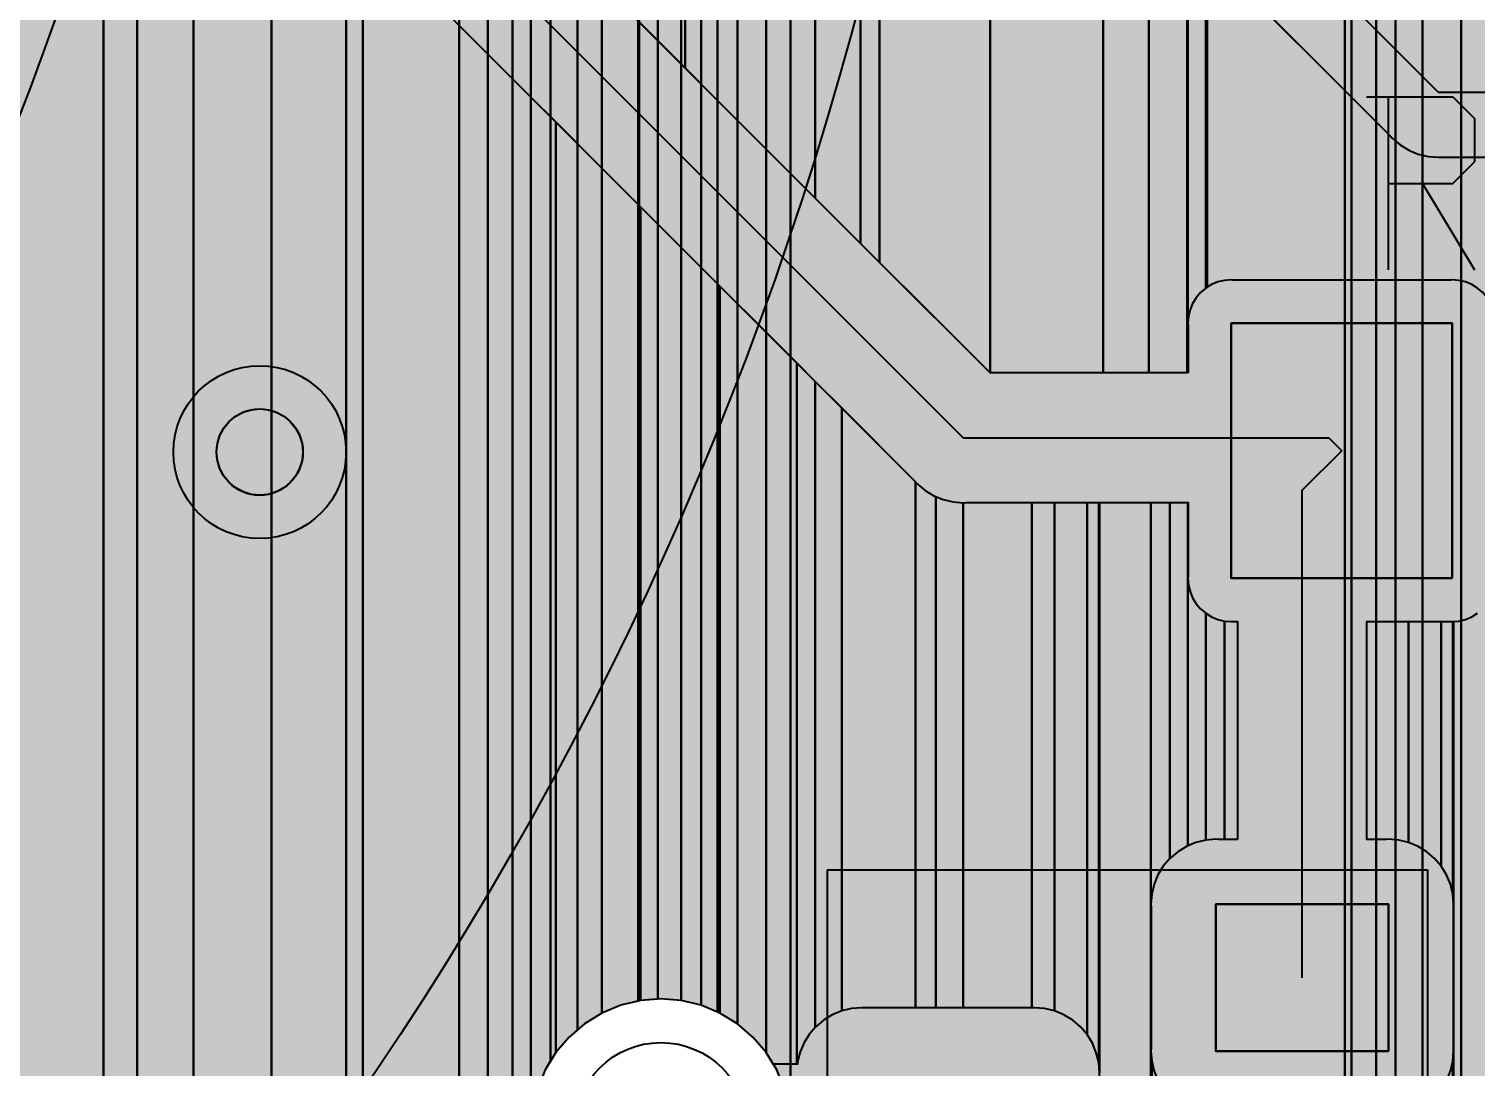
# Model space of a CAD drawing. Header units: millimetres. Extents: x 2 to 110, y 3 to 56.
# Drawn here: x 40.75 to 49.26, y 17.78 to 23.89 of the extents above; entities that cross this region are included whole.
import ezdxf

# ---------------------------------------------------------------- set-up
doc = ezdxf.new("R2010")
doc.units = ezdxf.units.MM
for name, color, linetype in [('bottom_copper', 7, 'Continuous'), ('drill_plated', 7, 'Continuous'), ('top_copper', 7, 'Continuous'), ('top_silk', 7, 'Continuous')]:
    doc.layers.add(name, color=color, linetype=linetype)

# ---------------------------------------------------------------- blocks, each defined once
blk = doc.blocks.new('Block35695')
at = {"layer": 'bottom_copper', "lineweight": 40}
for points in [[(0.4671, 14.4984), (0.3648, 14.561), (0.3512, 14.5666), (0.3512, 51.435), (0.4671, 51.435), (0.4671, 14.4984)], [(0.6362, 14.3293), (0.5583, 14.4205), (0.4671, 14.4984), (0.4671, 51.435), (0.6362, 51.435), (0.6362, 14.3293)], [(0.7798, 13.88), (0.7727, 13.9996), (0.7447, 14.1162), (0.6988, 14.227), (0.6362, 14.3293), (0.6362, 51.435), (0.7798, 51.435), (0.7798, 13.88)], [(4.0407, 0), (0.7798, 0), (0.7798, 51.435), (4.0407, 51.435), (4.0407, 0)], [(0.3512, 14.5666), (0.254, 14.6069), (0.254, 25.0967), (0.2682, 25.131), (0.3345, 25.407), (0.3512, 25.69), (0.3512, 14.5666)], [(0.254, 14.6069), (0.1374, 14.6349), (0.1374, 24.8325), (0.1596, 24.8687), (0.254, 25.0967), (0.254, 14.6069)], [(0.1374, 14.6349), (0.0178, 14.6443), (0, 14.6429), (0, 24.6135), (0.0113, 24.6267), (0.1374, 24.8325), (0.1374, 14.6349)], [(0, 14.6429), (-0.1018, 14.6349), (-0.1104, 14.6329), (-0.1104, 24.4843), (0, 24.6135), (0, 14.6429)], [(4.0794, 0), (4.0407, 0), (4.0407, 22.948), (4.0532, 22.7886), (4.0794, 22.6794), (4.0794, 0)], [(4.2254, 6.4553), (4.1628, 6.353), (4.1169, 6.2422), (4.0889, 6.1256), (4.0794, 6.006), (4.0794, 22.6794), (4.0905, 22.6331), (4.1517, 22.4853), (4.2254, 22.3651), (4.2254, 6.4553)], [(4.3392, 6.5772), (4.3033, 6.5465), (4.2254, 6.4553), (4.2254, 22.3651), (4.2353, 22.349), (4.3392, 22.2274), (4.3392, 6.5772)], [(4.4968, 6.687), (4.3945, 6.6244), (4.3392, 6.5772), (4.3392, 22.2274), (4.4608, 22.1235), (4.4968, 22.1014), (4.4968, 6.687)], [(4.7242, 6.7609), (4.6076, 6.7329), (4.4968, 6.687), (4.4968, 22.1014), (4.5971, 22.0399), (4.7242, 21.9873), (4.7242, 6.7609)], [(4.9004, 6.7659), (4.8438, 6.7704), (4.7242, 6.7609), (4.7242, 21.9873), (4.7449, 21.9787), (4.9004, 21.9414), (4.9004, 6.7659)]]:
    blk.add_hatch(color=7, dxfattribs=at).paths.add_polyline_path(points, flags=0)
at = {"layer": 'bottom_copper', "color": 7, "lineweight": 40}
for points in [[(0.4671, 14.4984), (0.3648, 14.561), (0.3512, 14.5666), (0.3512, 51.435), (0.4671, 51.435), (0.4671, 14.4984)], [(0.6362, 14.3293), (0.5583, 14.4205), (0.4671, 14.4984), (0.4671, 51.435), (0.6362, 51.435), (0.6362, 14.3293)], [(0.7798, 13.88), (0.7727, 13.9996), (0.7447, 14.1162), (0.6988, 14.227), (0.6362, 14.3293), (0.6362, 51.435), (0.7798, 51.435), (0.7798, 13.88)], [(4.0407, 0), (0.7798, 0), (0.7798, 51.435), (4.0407, 51.435), (4.0407, 0)], [(0.3512, 14.5666), (0.254, 14.6069), (0.254, 25.0967), (0.2682, 25.131), (0.3345, 25.407), (0.3512, 25.69), (0.3512, 14.5666)], [(0.254, 14.6069), (0.1374, 14.6349), (0.1374, 24.8325), (0.1596, 24.8687), (0.254, 25.0967), (0.254, 14.6069)], [(0.1374, 14.6349), (0.0178, 14.6443), (0, 14.6429), (0, 24.6135), (0.0113, 24.6267), (0.1374, 24.8325), (0.1374, 14.6349)], [(0, 14.6429), (-0.1018, 14.6349), (-0.1104, 14.6329), (-0.1104, 24.4843), (0, 24.6135), (0, 14.6429)], [(4.0794, 0), (4.0407, 0), (4.0407, 22.948), (4.0532, 22.7886), (4.0794, 22.6794), (4.0794, 0)], [(4.2254, 6.4553), (4.1628, 6.353), (4.1169, 6.2422), (4.0889, 6.1256), (4.0794, 6.006), (4.0794, 22.6794), (4.0905, 22.6331), (4.1517, 22.4853), (4.2254, 22.3651), (4.2254, 6.4553)], [(4.3392, 6.5772), (4.3033, 6.5465), (4.2254, 6.4553), (4.2254, 22.3651), (4.2353, 22.349), (4.3392, 22.2274), (4.3392, 6.5772)], [(4.4968, 6.687), (4.3945, 6.6244), (4.3392, 6.5772), (4.3392, 22.2274), (4.4608, 22.1235), (4.4968, 22.1014), (4.4968, 6.687)], [(4.7242, 6.7609), (4.6076, 6.7329), (4.4968, 6.687), (4.4968, 22.1014), (4.5971, 22.0399), (4.7242, 21.9873), (4.7242, 6.7609)], [(4.9004, 6.7659), (4.8438, 6.7704), (4.7242, 6.7609), (4.7242, 21.9873), (4.7449, 21.9787), (4.9004, 21.9414), (4.9004, 6.7659)]]:
    blk.add_lwpolyline(points, close=True, dxfattribs=at)
blk = doc.blocks.new('Block36320')
at = {"layer": 'bottom_copper', "lineweight": 40}
for points in [[(2.8616, 0), (1.9846, 0), (1.9846, 51.435), (2.8616, 51.435), (2.8616, 0)], [(3.0588, 0), (2.8616, 0), (2.8616, 25.69), (2.8839, 25.407), (2.9502, 25.131), (3.0588, 24.8687), (3.0588, 0)], [(3.3915, 0), (3.0588, 0), (3.0588, 24.8687), (3.2071, 24.6267), (3.3915, 24.4109), (3.3915, 0)], [(6.0062, 14.6314), (5.9044, 14.6069), (5.7936, 14.561), (5.7936, 24.2775), (5.9497, 24.4109), (6.0062, 24.477), (6.0062, 14.6314)], [(6.0124, 14.6329), (6.0062, 14.6314), (6.0062, 24.477), (6.0124, 24.4843), (6.0124, 14.6329)], [(3.8493, 0), (3.3915, 0), (3.3915, 24.4109), (3.6073, 24.2265), (3.8493, 24.0782), (3.8493, 0)], [(5.7936, 14.561), (5.6913, 14.4984), (5.6504, 14.4635), (5.6504, 24.1753), (5.7339, 24.2265), (5.7936, 24.2775), (5.7936, 14.561)], [(5.6504, 14.4635), (5.6001, 14.4205), (5.5222, 14.3293), (5.4919, 14.2798), (5.4919, 24.0782), (5.6504, 24.1753), (5.6504, 14.4635)], [(4.3876, 0), (3.8493, 0), (3.8493, 24.0782), (4.1116, 23.9696), (4.3876, 23.9033), (4.3876, 0)], [(5.3762, 6.5722), (5.3461, 6.5465), (5.2682, 6.4553), (5.2682, 23.9856), (5.3762, 24.0303), (5.3762, 6.5722)], [(5.4919, 14.2798), (5.4596, 14.227), (5.4137, 14.1162), (5.3857, 13.9996), (5.3762, 13.88), (5.3762, 24.0303), (5.4919, 24.0782), (5.4919, 14.2798)], [(5.1223, 0), (4.9536, 0), (4.9536, 23.9033), (5.1223, 23.9438), (5.1223, 0)], [(5.2682, 6.4553), (5.2056, 6.353), (5.1597, 6.2422), (5.1317, 6.1256), (5.1223, 6.006), (5.1223, 23.9438), (5.2296, 23.9696), (5.2682, 23.9856), (5.2682, 6.4553)], [(4.9536, 0), (4.3876, 0), (4.3876, 23.9033), (4.6706, 23.881), (4.9536, 23.9033), (4.9536, 0)]]:
    blk.add_hatch(color=7, dxfattribs=at).paths.add_polyline_path(points, flags=0)
at = {"layer": 'bottom_copper', "color": 7, "lineweight": 40}
for points in [[(2.8616, 0), (1.9846, 0), (1.9846, 51.435), (2.8616, 51.435), (2.8616, 0)], [(3.0588, 0), (2.8616, 0), (2.8616, 25.69), (2.8839, 25.407), (2.9502, 25.131), (3.0588, 24.8687), (3.0588, 0)], [(3.3915, 0), (3.0588, 0), (3.0588, 24.8687), (3.2071, 24.6267), (3.3915, 24.4109), (3.3915, 0)], [(6.0062, 14.6314), (5.9044, 14.6069), (5.7936, 14.561), (5.7936, 24.2775), (5.9497, 24.4109), (6.0062, 24.477), (6.0062, 14.6314)], [(6.0124, 14.6329), (6.0062, 14.6314), (6.0062, 24.477), (6.0124, 24.4843), (6.0124, 14.6329)], [(3.8493, 0), (3.3915, 0), (3.3915, 24.4109), (3.6073, 24.2265), (3.8493, 24.0782), (3.8493, 0)], [(5.7936, 14.561), (5.6913, 14.4984), (5.6504, 14.4635), (5.6504, 24.1753), (5.7339, 24.2265), (5.7936, 24.2775), (5.7936, 14.561)], [(5.6504, 14.4635), (5.6001, 14.4205), (5.5222, 14.3293), (5.4919, 14.2798), (5.4919, 24.0782), (5.6504, 24.1753), (5.6504, 14.4635)], [(4.3876, 0), (3.8493, 0), (3.8493, 24.0782), (4.1116, 23.9696), (4.3876, 23.9033), (4.3876, 0)], [(5.3762, 6.5722), (5.3461, 6.5465), (5.2682, 6.4553), (5.2682, 23.9856), (5.3762, 24.0303), (5.3762, 6.5722)], [(5.4919, 14.2798), (5.4596, 14.227), (5.4137, 14.1162), (5.3857, 13.9996), (5.3762, 13.88), (5.3762, 24.0303), (5.4919, 24.0782), (5.4919, 14.2798)], [(5.1223, 0), (4.9536, 0), (4.9536, 23.9033), (5.1223, 23.9438), (5.1223, 0)], [(5.2682, 6.4553), (5.2056, 6.353), (5.1597, 6.2422), (5.1317, 6.1256), (5.1223, 6.006), (5.1223, 23.9438), (5.2296, 23.9696), (5.2682, 23.9856), (5.2682, 6.4553)], [(4.9536, 0), (4.3876, 0), (4.3876, 23.9033), (4.6706, 23.881), (4.9536, 23.9033), (4.9536, 0)]]:
    blk.add_lwpolyline(points, close=True, dxfattribs=at)
blk = doc.blocks.new('Block57600')
at = {"layer": 'top_copper', "lineweight": 40}
for points in [[(0, 0), (-0.0031, 0.0399), (-0.0125, 0.0787), (-0.0278, 0.1157), (-0.0487, 0.1498), (-0.0746, 0.1802), (-0.105, 0.2061), (-0.1391, 0.227), (-0.1761, 0.2423), (-0.2149, 0.2517), (-0.2548, 0.2548), (-0.2647, 0.254), (-1.5448, 0.254), (-1.5548, 0.2548), (-1.5945, 0.2517), (-1.6335, 0.2423), (-1.6704, 0.227), (-1.7045, 0.2061), (-1.7349, 0.1802), (-1.7609, 0.1498), (-1.7818, 0.1157), (-1.7971, 0.0787), (-1.8047, 0.047), (-1.8123, 0.0787), (-1.8276, 0.1157), (-1.8485, 0.1498), (-1.8745, 0.1802), (-1.9049, 0.2061), (-1.939, 0.227), (-1.9759, 0.2423), (-2.0148, 0.2517), (-2.0546, 0.2548), (-2.0646, 0.254), (-3.3447, 0.254), (-3.3546, 0.2548), (-3.3944, 0.2517), (-3.4333, 0.2423), (-3.4703, 0.227), (-3.496, 0.2113), (-3.496, 2.1785), (-2.4168, 1.0994), (-2.407, 1.088), (-2.3614, 1.049), (-2.3103, 1.0177), (-2.2549, 0.9947), (-2.1966, 0.9807), (-2.1368, 0.976), (-2.1219, 0.9772), (0, 0.9772), (0, 0)], [(2.3251, -0.1148), (0, -0.1148), (0, 0.9772), (1.1968, 0.9772), (1.2288, 0.9249), (1.3067, 0.8337), (1.3979, 0.7558), (1.5002, 0.6932), (1.611, 0.6473), (1.7276, 0.6193), (1.8472, 0.6099), (1.9668, 0.6193), (2.0834, 0.6473), (2.1942, 0.6932), (2.2965, 0.7558), (2.3251, 0.7803), (2.3251, -0.1148)], [(0, -0.1148), (-0.0008, -0.1148), (-0.0008, -0.01), (0, 0), (0, -0.1148)]]:
    blk.add_hatch(color=7, dxfattribs=at).paths.add_polyline_path(points, flags=0)
at = {"layer": 'top_copper', "color": 7, "lineweight": 40}
for points in [[(0, 0), (-0.0031, 0.0399), (-0.0125, 0.0787), (-0.0278, 0.1157), (-0.0487, 0.1498), (-0.0746, 0.1802), (-0.105, 0.2061), (-0.1391, 0.227), (-0.1761, 0.2423), (-0.2149, 0.2517), (-0.2548, 0.2548), (-0.2647, 0.254), (-1.5448, 0.254), (-1.5548, 0.2548), (-1.5945, 0.2517), (-1.6335, 0.2423), (-1.6704, 0.227), (-1.7045, 0.2061), (-1.7349, 0.1802), (-1.7609, 0.1498), (-1.7818, 0.1157), (-1.7971, 0.0787), (-1.8047, 0.047), (-1.8123, 0.0787), (-1.8276, 0.1157), (-1.8485, 0.1498), (-1.8745, 0.1802), (-1.9049, 0.2061), (-1.939, 0.227), (-1.9759, 0.2423), (-2.0148, 0.2517), (-2.0546, 0.2548), (-2.0646, 0.254), (-3.3447, 0.254), (-3.3546, 0.2548), (-3.3944, 0.2517), (-3.4333, 0.2423), (-3.4703, 0.227), (-3.496, 0.2113), (-3.496, 2.1785), (-2.4168, 1.0994), (-2.407, 1.088), (-2.3614, 1.049), (-2.3103, 1.0177), (-2.2549, 0.9947), (-2.1966, 0.9807), (-2.1368, 0.976), (-2.1219, 0.9772), (0, 0.9772), (0, 0)], [(2.3251, -0.1148), (0, -0.1148), (0, 0.9772), (1.1968, 0.9772), (1.2288, 0.9249), (1.3067, 0.8337), (1.3979, 0.7558), (1.5002, 0.6932), (1.611, 0.6473), (1.7276, 0.6193), (1.8472, 0.6099), (1.9668, 0.6193), (2.0834, 0.6473), (2.1942, 0.6932), (2.2965, 0.7558), (2.3251, 0.7803), (2.3251, -0.1148)], [(0, -0.1148), (-0.0008, -0.1148), (-0.0008, -0.01), (0, 0), (0, -0.1148)]]:
    blk.add_lwpolyline(points, close=True, dxfattribs=at)
blk = doc.blocks.new('Block58976')
at = {"layer": 'top_copper', "lineweight": 40}
for points in [[(0, 0), (-0.2663, 0.2663), (-0.2663, 12.222), (0, 12.222), (0, 0)], [(0.112, -0.112), (0, 0), (0, 3.905), (0.0047, 3.8452), (0.0187, 3.7869), (0.0417, 3.7315), (0.073, 3.6804), (0.112, 3.6348), (0.112, -0.112)], [(0.762, -0.762), (0.112, -0.112), (0.112, 3.6348), (0.1234, 3.625), (0.762, 2.9864), (0.762, -0.762)], [(1.4283, -0.762), (0.762, -0.762), (0.762, 2.9864), (1.4283, 2.32), (1.4283, -0.762)], [(1.6968, -0.762), (1.4283, -0.762), (1.4283, 2.32), (1.6968, 2.0515), (1.6968, -0.762)], [(1.9219, -0.762), (1.6968, -0.762), (1.6968, 2.0515), (1.9219, 1.8264), (1.9219, -0.762)], [(1.9256, -0.762), (1.9219, -0.762), (1.9219, 1.8264), (1.9256, 1.8227), (1.9256, -0.762)], [(2.0306, -0.2631), (2.0002, -0.289), (1.9743, -0.3194), (1.9534, -0.3535), (1.9381, -0.3905), (1.9287, -0.4293), (1.9256, -0.4692), (1.9256, 1.8227), (2.0306, 1.7177), (2.0306, -0.2631)], [(2.039, -0.2579), (2.0306, -0.2631), (2.0306, 1.7177), (2.039, 1.7093), (2.039, -0.2579)], [(1.9264, -0.762), (1.9256, -0.762), (1.9256, -0.4692), (1.9264, -0.4792), (1.9264, -0.762)]]:
    blk.add_hatch(color=7, dxfattribs=at).paths.add_polyline_path(points, flags=0)
at = {"layer": 'top_copper', "color": 7, "lineweight": 40}
for points in [[(0, 0), (-0.2663, 0.2663), (-0.2663, 12.222), (0, 12.222), (0, 0)], [(0.112, -0.112), (0, 0), (0, 3.905), (0.0047, 3.8452), (0.0187, 3.7869), (0.0417, 3.7315), (0.073, 3.6804), (0.112, 3.6348), (0.112, -0.112)], [(0.762, -0.762), (0.112, -0.112), (0.112, 3.6348), (0.1234, 3.625), (0.762, 2.9864), (0.762, -0.762)], [(1.4283, -0.762), (0.762, -0.762), (0.762, 2.9864), (1.4283, 2.32), (1.4283, -0.762)], [(1.6968, -0.762), (1.4283, -0.762), (1.4283, 2.32), (1.6968, 2.0515), (1.6968, -0.762)], [(1.9219, -0.762), (1.6968, -0.762), (1.6968, 2.0515), (1.9219, 1.8264), (1.9219, -0.762)], [(1.9256, -0.762), (1.9219, -0.762), (1.9219, 1.8264), (1.9256, 1.8227), (1.9256, -0.762)], [(2.0306, -0.2631), (2.0002, -0.289), (1.9743, -0.3194), (1.9534, -0.3535), (1.9381, -0.3905), (1.9287, -0.4293), (1.9256, -0.4692), (1.9256, 1.8227), (2.0306, 1.7177), (2.0306, -0.2631)], [(2.039, -0.2579), (2.0306, -0.2631), (2.0306, 1.7177), (2.039, 1.7093), (2.039, -0.2579)], [(1.9264, -0.762), (1.9256, -0.762), (1.9256, -0.4692), (1.9264, -0.4792), (1.9264, -0.762)]]:
    blk.add_lwpolyline(points, close=True, dxfattribs=at)
blk = doc.blocks.new('Block59981')
at = {"layer": 'top_copper', "lineweight": 40}
for points in [[(0, 3.4029), (-0.0554, 3.3799), (-0.1065, 3.3486), (-0.1521, 3.3096), (-0.1556, 3.3056), (-0.1556, 7.1047), (0, 6.9491), (0, 3.4029)], [(0.4349, 3.4204), (0.133, 3.4204), (0.1181, 3.4216), (0.0584, 3.4169), (0, 3.4029), (0, 6.9491), (0.4349, 6.5142), (0.4349, 3.4204)], [(0.5531, 3.4204), (0.4349, 3.4204), (0.4349, 6.5142), (0.4447, 6.5028), (0.4903, 6.4638), (0.5414, 6.4325), (0.5531, 6.4276), (0.5531, 3.4204)], [(0.7149, 3.4204), (0.5531, 3.4204), (0.5531, 6.4276), (0.5968, 6.4095), (0.6551, 6.3955), (0.7149, 6.3908), (0.7149, 3.4204)], [(1.1192, 3.4204), (0.7149, 3.4204), (0.7149, 6.3908), (0.7298, 6.392), (1.1192, 6.392), (1.1192, 3.4204)], [(1.2522, 3.4029), (1.1939, 3.4169), (1.1341, 3.4216), (1.1192, 3.4204), (1.1192, 6.392), (1.2522, 6.392), (1.2522, 3.4029)], [(1.4433, 3.264), (1.4043, 3.3096), (1.3587, 3.3486), (1.3076, 3.3799), (1.2522, 3.4029), (1.2522, 6.392), (1.4433, 6.392), (1.4433, 3.264)], [(1.5116, 3.0992), (1.4976, 3.1575), (1.4746, 3.2129), (1.4433, 3.264), (1.4433, 6.392), (1.5116, 6.392), (1.5116, 3.0992)], [(1.5163, 3.0394), (1.5116, 3.0991), (1.5116, 6.392), (1.5163, 6.392), (1.5163, 3.0394)], [(1.8187, 1.2656), (1.5163, 0.9632), (1.5163, 6.392), (1.8187, 6.392), (1.8187, 1.2656)], [(1.9307, 4.3002), (1.8917, 4.2546), (1.8604, 4.2035), (1.8374, 4.1481), (1.8234, 4.0898), (1.8187, 4.03), (1.8187, 6.392), (1.9307, 6.392), (1.9307, 4.3002)], [(2.0363, 4.3742), (2.0274, 4.3705), (1.9763, 4.3392), (1.9307, 4.3002), (1.9307, 6.392), (2.0363, 6.392), (2.0363, 4.3742)], [(2.0371, 5.9572), (2.0363, 5.9472), (2.0363, 6.392), (2.0371, 6.392), (2.0371, 5.9572)], [(2.1411, 4.4075), (2.0828, 4.3935), (2.0363, 4.3742), (2.0363, 5.9472), (2.0394, 5.9073), (2.0488, 5.8685), (2.0641, 5.8315), (2.085, 5.7974), (2.1109, 5.767), (2.1411, 5.7413), (2.1411, 4.4075)], [(4.7523, 1.058), (4.4287, 1.058), (3.6109, 1.8758), (3.6011, 1.8872), (3.5991, 1.889), (3.5991, 5.693), (3.6308, 5.6955), (3.6698, 5.7049), (3.7067, 5.7202), (3.7408, 5.7411), (3.7712, 5.767), (3.7972, 5.7974), (3.8181, 5.8315), (3.8334, 5.8685), (3.841, 5.9002), (3.8486, 5.8685), (3.8639, 5.8315), (3.8848, 5.7974), (3.9108, 5.767), (3.9412, 5.7411), (3.9753, 5.7202), (4.0122, 5.7049), (4.0511, 5.6955), (4.0909, 5.6924), (4.1009, 5.6932), (4.7523, 5.6932), (4.7523, 1.058)], [(2.2512, 4.411), (2.2158, 4.411), (2.2009, 4.4122), (2.1413, 4.4075), (2.1411, 5.7413), (2.1754, 5.7202), (2.2124, 5.7049), (2.2512, 5.6955), (2.2512, 4.411)], [(2.3279, 4.411), (2.2512, 4.411), (2.2512, 5.6955), (2.2911, 5.6924), (2.301, 5.6932), (2.3279, 5.6932), (2.3279, 4.411)], [(3.335, 4.3935), (3.2767, 4.4075), (3.2169, 4.4122), (3.202, 4.411), (3.0899, 4.411), (3.0899, 5.6932), (3.335, 5.6932), (3.335, 4.3935)], [(3.5261, 4.2546), (3.4871, 4.3002), (3.4415, 4.3392), (3.3904, 4.3705), (3.335, 4.3935), (3.335, 5.6932), (3.5261, 5.6932), (3.5261, 4.2546)], [(3.5944, 4.0898), (3.5804, 4.1481), (3.5574, 4.2035), (3.5261, 4.2546), (3.5261, 5.6932), (3.5811, 5.6932), (3.5911, 5.6924), (3.5944, 5.6927), (3.5944, 4.0898)], [(3.5991, 4.03), (3.5944, 4.0897), (3.5944, 5.6927), (3.5991, 5.693), (3.5991, 4.03)], [(1.8199, 3.1813), (1.8187, 3.1664), (1.8187, 4.03), (1.8199, 4.0151), (1.8199, 3.1813)], [(3.5991, 3.1664), (3.5979, 3.1813), (3.5979, 4.0151), (3.5991, 4.03), (3.5991, 3.1664)], [(1.8234, 2.1086), (1.8187, 2.0488), (1.8187, 3.1664), (1.8234, 3.1067), (1.8234, 2.1086)], [(3.5991, 2.0488), (3.5944, 2.1085), (3.5944, 3.1066), (3.5991, 3.1664), (3.5991, 2.0488)], [(1.9763, 2.358), (1.9307, 2.319), (1.8917, 2.2734), (1.8604, 2.2223), (1.8374, 2.1669), (1.8234, 2.1086), (1.8234, 3.1066), (1.8374, 3.0483), (1.8604, 2.9929), (1.8917, 2.9418), (1.9307, 2.8962), (1.9763, 2.8572), (1.9763, 2.358)], [(3.5944, 2.1086), (3.5804, 2.1669), (3.5574, 2.2223), (3.5261, 2.2734), (3.5261, 2.9418), (3.5574, 2.9929), (3.5804, 3.0483), (3.5944, 3.1066), (3.5944, 2.1086)]]:
    blk.add_hatch(color=7, dxfattribs=at).paths.add_polyline_path(points, flags=0)
at = {"layer": 'top_copper', "color": 7, "lineweight": 40}
for points in [[(0, 3.4029), (-0.0554, 3.3799), (-0.1065, 3.3486), (-0.1521, 3.3096), (-0.1556, 3.3056), (-0.1556, 7.1047), (0, 6.9491), (0, 3.4029)], [(0.4349, 3.4204), (0.133, 3.4204), (0.1181, 3.4216), (0.0584, 3.4169), (0, 3.4029), (0, 6.9491), (0.4349, 6.5142), (0.4349, 3.4204)], [(0.5531, 3.4204), (0.4349, 3.4204), (0.4349, 6.5142), (0.4447, 6.5028), (0.4903, 6.4638), (0.5414, 6.4325), (0.5531, 6.4276), (0.5531, 3.4204)], [(0.7149, 3.4204), (0.5531, 3.4204), (0.5531, 6.4276), (0.5968, 6.4095), (0.6551, 6.3955), (0.7149, 6.3908), (0.7149, 3.4204)], [(1.1192, 3.4204), (0.7149, 3.4204), (0.7149, 6.3908), (0.7298, 6.392), (1.1192, 6.392), (1.1192, 3.4204)], [(1.2522, 3.4029), (1.1939, 3.4169), (1.1341, 3.4216), (1.1192, 3.4204), (1.1192, 6.392), (1.2522, 6.392), (1.2522, 3.4029)], [(1.4433, 3.264), (1.4043, 3.3096), (1.3587, 3.3486), (1.3076, 3.3799), (1.2522, 3.4029), (1.2522, 6.392), (1.4433, 6.392), (1.4433, 3.264)], [(1.5116, 3.0992), (1.4976, 3.1575), (1.4746, 3.2129), (1.4433, 3.264), (1.4433, 6.392), (1.5116, 6.392), (1.5116, 3.0992)], [(1.5163, 3.0394), (1.5116, 3.0991), (1.5116, 6.392), (1.5163, 6.392), (1.5163, 3.0394)], [(1.8187, 1.2656), (1.5163, 0.9632), (1.5163, 6.392), (1.8187, 6.392), (1.8187, 1.2656)], [(1.9307, 4.3002), (1.8917, 4.2546), (1.8604, 4.2035), (1.8374, 4.1481), (1.8234, 4.0898), (1.8187, 4.03), (1.8187, 6.392), (1.9307, 6.392), (1.9307, 4.3002)], [(2.0363, 4.3742), (2.0274, 4.3705), (1.9763, 4.3392), (1.9307, 4.3002), (1.9307, 6.392), (2.0363, 6.392), (2.0363, 4.3742)], [(2.0371, 5.9572), (2.0363, 5.9472), (2.0363, 6.392), (2.0371, 6.392), (2.0371, 5.9572)], [(2.1411, 4.4075), (2.0828, 4.3935), (2.0363, 4.3742), (2.0363, 5.9472), (2.0394, 5.9073), (2.0488, 5.8685), (2.0641, 5.8315), (2.085, 5.7974), (2.1109, 5.767), (2.1411, 5.7413), (2.1411, 4.4075)], [(2.2512, 4.411), (2.2158, 4.411), (2.2009, 4.4122), (2.1413, 4.4075), (2.1411, 5.7413), (2.1754, 5.7202), (2.2124, 5.7049), (2.2512, 5.6955), (2.2512, 4.411)], [(2.3279, 4.411), (2.2512, 4.411), (2.2512, 5.6955), (2.2911, 5.6924), (2.301, 5.6932), (2.3279, 5.6932), (2.3279, 4.411)], [(3.335, 4.3935), (3.2767, 4.4075), (3.2169, 4.4122), (3.202, 4.411), (3.0899, 4.411), (3.0899, 5.6932), (3.335, 5.6932), (3.335, 4.3935)], [(3.5261, 4.2546), (3.4871, 4.3002), (3.4415, 4.3392), (3.3904, 4.3705), (3.335, 4.3935), (3.335, 5.6932), (3.5261, 5.6932), (3.5261, 4.2546)], [(3.5944, 4.0898), (3.5804, 4.1481), (3.5574, 4.2035), (3.5261, 4.2546), (3.5261, 5.6932), (3.5811, 5.6932), (3.5911, 5.6924), (3.5944, 5.6927), (3.5944, 4.0898)], [(3.5991, 4.03), (3.5944, 4.0897), (3.5944, 5.6927), (3.5991, 5.693), (3.5991, 4.03)], [(1.8199, 3.1813), (1.8187, 3.1664), (1.8187, 4.03), (1.8199, 4.0151), (1.8199, 3.1813)], [(3.5991, 3.1664), (3.5979, 3.1813), (3.5979, 4.0151), (3.5991, 4.03), (3.5991, 3.1664)], [(1.8234, 2.1086), (1.8187, 2.0488), (1.8187, 3.1664), (1.8234, 3.1067), (1.8234, 2.1086)], [(3.5991, 2.0488), (3.5944, 2.1085), (3.5944, 3.1066), (3.5991, 3.1664), (3.5991, 2.0488)], [(1.9763, 2.358), (1.9307, 2.319), (1.8917, 2.2734), (1.8604, 2.2223), (1.8374, 2.1669), (1.8234, 2.1086), (1.8234, 3.1066), (1.8374, 3.0483), (1.8604, 2.9929), (1.8917, 2.9418), (1.9307, 2.8962), (1.9763, 2.8572), (1.9763, 2.358)], [(3.5944, 2.1086), (3.5804, 2.1669), (3.5574, 2.2223), (3.5261, 2.2734), (3.5261, 2.9418), (3.5574, 2.9929), (3.5804, 3.0483), (3.5944, 3.1066), (3.5944, 2.1086)]]:
    blk.add_lwpolyline(points, close=True, dxfattribs=at)
blk.add_lwpolyline([(3.5991, 1.889), (3.5991, 5.693), (3.6308, 5.6955), (3.6698, 5.7049), (3.7067, 5.7202), (3.7408, 5.7411)], dxfattribs=at)
blk = doc.blocks.new('Block117322')
at = {"layer": 'top_copper', "lineweight": 40}
for points in [[(0, 0), (-4.6614, 0), (-4.6614, 14.138), (-1.381, 14.138), (-1.3382, 13.96), (-1.2296, 13.6977), (-1.0813, 13.4557), (-0.8969, 13.2399), (-0.6811, 13.0555), (-0.4391, 12.9072), (-0.1768, 12.7986), (0, 12.7561), (0, 0)], [(1.0878, 0), (0, 0), (0, 10.021), (0.0047, 9.9612), (0.0187, 9.9029), (0.0417, 9.8475), (0.073, 9.7964), (0.112, 9.7508), (0.1234, 9.741), (1.0878, 8.7766), (1.0878, 0)], [(1.2338, 3.1583), (1.1712, 3.056), (1.1253, 2.9452), (1.0973, 2.8286), (1.0878, 2.709), (1.0878, 8.7766), (1.2338, 8.6306), (1.2338, 3.1583)], [(1.5052, 3.39), (1.4029, 3.3274), (1.3117, 3.2495), (1.2338, 3.1583), (1.2338, 8.6306), (1.5052, 8.3592), (1.5052, 3.39)], [(1.7326, 3.4639), (1.616, 3.4359), (1.5052, 3.39), (1.5052, 8.3592), (1.7326, 8.1318), (1.7326, 3.4639)], [(1.9718, 3.4639), (1.8522, 3.4733), (1.7326, 3.4639), (1.7326, 8.1318), (1.9718, 7.8926), (1.9718, 3.4639)], [(2.1992, 3.39), (2.0884, 3.4359), (1.9718, 3.4639), (1.9718, 7.8926), (2.1992, 7.6652), (2.1992, 3.39)], [(2.4706, 3.1583), (2.3927, 3.2495), (2.3015, 3.3274), (2.1992, 3.39), (2.1992, 7.6652), (2.4706, 7.3938), (2.4706, 3.1583)], [(2.6512, 3.09), (2.5124, 3.09), (2.4706, 3.1583), (2.4706, 7.3938), (2.6512, 7.2132), (2.6512, 3.09)], [(2.7597, 3.3056), (2.7242, 3.264), (2.6929, 3.2129), (2.6699, 3.1575), (2.6559, 3.0992), (2.6552, 3.09), (2.6512, 3.09), (2.6512, 7.2132), (2.7597, 7.1047), (2.7597, 3.3056)]]:
    blk.add_hatch(color=7, dxfattribs=at).paths.add_polyline_path(points, flags=0)
at = {"layer": 'top_copper', "color": 7, "lineweight": 40}
for points in [[(0, 0), (-4.6614, 0), (-4.6614, 14.138), (-1.381, 14.138), (-1.3382, 13.96), (-1.2296, 13.6977), (-1.0813, 13.4557), (-0.8969, 13.2399), (-0.6811, 13.0555), (-0.4391, 12.9072), (-0.1768, 12.7986), (0, 12.7561), (0, 0)], [(1.0878, 0), (0, 0), (0, 10.021), (0.0047, 9.9612), (0.0187, 9.9029), (0.0417, 9.8475), (0.073, 9.7964), (0.112, 9.7508), (0.1234, 9.741), (1.0878, 8.7766), (1.0878, 0)], [(1.2338, 3.1583), (1.1712, 3.056), (1.1253, 2.9452), (1.0973, 2.8286), (1.0878, 2.709), (1.0878, 8.7766), (1.2338, 8.6306), (1.2338, 3.1583)], [(1.5052, 3.39), (1.4029, 3.3274), (1.3117, 3.2495), (1.2338, 3.1583), (1.2338, 8.6306), (1.5052, 8.3592), (1.5052, 3.39)], [(1.7326, 3.4639), (1.616, 3.4359), (1.5052, 3.39), (1.5052, 8.3592), (1.7326, 8.1318), (1.7326, 3.4639)], [(1.9718, 3.4639), (1.8522, 3.4733), (1.7326, 3.4639), (1.7326, 8.1318), (1.9718, 7.8926), (1.9718, 3.4639)], [(2.1992, 3.39), (2.0884, 3.4359), (1.9718, 3.4639), (1.9718, 7.8926), (2.1992, 7.6652), (2.1992, 3.39)], [(2.4706, 3.1583), (2.3927, 3.2495), (2.3015, 3.3274), (2.1992, 3.39), (2.1992, 7.6652), (2.4706, 7.3938), (2.4706, 3.1583)], [(2.6512, 3.09), (2.5124, 3.09), (2.4706, 3.1583), (2.4706, 7.3938), (2.6512, 7.2132), (2.6512, 3.09)], [(2.7597, 3.3056), (2.7242, 3.264), (2.6929, 3.2129), (2.6699, 3.1575), (2.6559, 3.0992), (2.6552, 3.09), (2.6512, 3.09), (2.6512, 7.2132), (2.7597, 7.1047), (2.7597, 3.3056)]]:
    blk.add_lwpolyline(points, close=True, dxfattribs=at)
blk = doc.blocks.new('Block117518')
at = {"layer": 'top_copper', "lineweight": 40}
for points in [[(1.8185, -8.0571), (1.2444, -7.483), (1.2444, 3.8986), (1.8185, 3.8986), (1.8185, -8.0571)], [(1.2444, -7.483), (1.0528, -7.2914), (1.0528, -2.5417), (1.1614, -2.2794), (1.2277, -2.0034), (1.2444, -1.7204), (1.2444, -7.483)], [(1.0528, -7.2914), (0.7201, -6.9587), (0.7201, -2.9995), (0.9045, -2.7837), (1.0528, -2.5417), (1.0528, -7.2914)]]:
    blk.add_hatch(color=7, dxfattribs=at).paths.add_polyline_path(points, flags=0)
at = {"layer": 'top_copper', "color": 7, "lineweight": 40}
for points in [[(1.8185, -8.0571), (1.2444, -7.483), (1.2444, 3.8986), (1.8185, 3.8986), (1.8185, -8.0571)], [(1.2444, -7.483), (1.0528, -7.2914), (1.0528, -2.5417), (1.1614, -2.2794), (1.2277, -2.0034), (1.2444, -1.7204), (1.2444, -7.483)], [(1.0528, -7.2914), (0.7201, -6.9587), (0.7201, -2.9995), (0.9045, -2.7837), (1.0528, -2.5417), (1.0528, -7.2914)]]:
    blk.add_lwpolyline(points, close=True, dxfattribs=at)

msp = doc.modelspace()

# ---------------------------------------------------------------- hatches: boundary and pattern name
at = {"layer": 'bottom_copper', "lineweight": 40}
msp.add_hatch(color=7, dxfattribs=at).paths.add_polyline_path([(42.3531, 21.3484), (42.3387, 21.3008), (42.3152, 21.2569), (42.2836, 21.2184), (42.2451, 21.1868), (42.2012, 21.1633), (42.1536, 21.1489), (42.104, 21.144), (42.0544, 21.1489), (42.0068, 21.1633), (41.9629, 21.1868), (41.9244, 21.2184), (41.8928, 21.2569), (41.8693, 21.3008), (41.8549, 21.3484), (41.85, 21.398), (41.8549, 21.4476), (41.8693, 21.4952), (41.8928, 21.5391), (41.9244, 21.5776), (41.9629, 21.6092), (42.0068, 21.6327), (42.0544, 21.6471), (42.104, 21.652), (42.1536, 21.6471), (42.2012, 21.6327), (42.2451, 21.6092), (42.2836, 21.5776), (42.3152, 21.5391), (42.3387, 21.4952), (42.3531, 21.4476), (42.358, 21.398), (42.3531, 21.3484)], flags=0)
at = {"layer": 'drill_plated', "lineweight": 40}
msp.add_hatch(color=7, dxfattribs=at).paths.add_polyline_path([(42.3531, 21.3484), (42.3387, 21.3008), (42.3152, 21.2569), (42.2836, 21.2184), (42.2451, 21.1868), (42.2012, 21.1633), (42.1536, 21.1489), (42.104, 21.144), (42.0544, 21.1489), (42.0068, 21.1633), (41.9629, 21.1868), (41.9244, 21.2184), (41.8928, 21.2569), (41.8693, 21.3008), (41.8549, 21.3484), (41.85, 21.398), (41.8549, 21.4476), (41.8693, 21.4952), (41.8928, 21.5391), (41.9244, 21.5776), (41.9629, 21.6092), (42.0068, 21.6327), (42.0544, 21.6471), (42.104, 21.652), (42.1536, 21.6471), (42.2012, 21.6327), (42.2451, 21.6092), (42.2836, 21.5776), (42.3152, 21.5391), (42.3387, 21.4952), (42.3531, 21.4476), (42.358, 21.398), (42.3531, 21.3484)], flags=0)
at = {"layer": 'top_copper', "lineweight": 40}
for points in [[(49.1182, 20.6562), (47.8182, 20.6562), (47.8182, 22.1558), (49.1182, 22.1558), (49.1182, 20.6562)], [(42.3531, 21.3484), (42.3387, 21.3008), (42.3152, 21.2569), (42.2836, 21.2184), (42.2451, 21.1868), (42.2012, 21.1633), (42.1536, 21.1489), (42.104, 21.144), (42.0544, 21.1489), (42.0068, 21.1633), (41.9629, 21.1868), (41.9244, 21.2184), (41.8928, 21.2569), (41.8693, 21.3008), (41.8549, 21.3484), (41.85, 21.398), (41.8549, 21.4476), (41.8693, 21.4952), (41.8928, 21.5391), (41.9244, 21.5776), (41.9629, 21.6092), (42.0068, 21.6327), (42.0544, 21.6471), (42.104, 21.652), (42.1536, 21.6471), (42.2012, 21.6327), (42.2451, 21.6092), (42.2836, 21.5776), (42.3152, 21.5391), (42.3387, 21.4952), (42.3531, 21.4476), (42.358, 21.398), (42.3531, 21.3484)], [(48.744, 17.8754), (47.728, 17.8754), (47.728, 18.739), (48.744, 18.739), (48.744, 17.8754)]]:
    msp.add_hatch(color=7, dxfattribs=at).paths.add_polyline_path(points, flags=0)

# ---------------------------------------------------------------- linework, layer by layer
at = {"layer": 'bottom_copper', "color": 7, "lineweight": 40}
for p, q in [((44.3358, 18.1709), (44.3358, 28.0223)), ((44.3358, 28.0223), (44.3358, 18.1709)), ((44.2278, 18.1449), (44.117, 18.099)), ((44.3358, 18.1709), (44.2278, 18.1449)), ((44.3444, 18.1729), (44.3358, 18.1709)), ((44.464, 18.1823), (44.3444, 18.1729)), ((44.5836, 18.1729), (44.464, 18.1823)), ((44.7002, 18.1449), (44.5836, 18.1729)), ((44.811, 18.099), (44.7002, 18.1449)), ((44.117, 18.099), (44.0147, 18.0364)), ((44.9133, 18.0364), (44.811, 18.099)), ((44.0147, 18.0364), (43.9235, 17.9585)), ((45.0045, 17.9585), (44.9133, 18.0364)), ((43.9235, 17.9585), (43.8456, 17.8673)), ((45.0824, 17.8673), (45.0045, 17.9585)), ((43.8456, 17.8673), (43.783, 17.765)), ((45.145, 17.765), (45.0824, 17.8673))]:
    msp.add_line(p, q, dxfattribs=at)
msp.add_lwpolyline([(42.3531, 21.3484), (42.3387, 21.3008), (42.3152, 21.2569), (42.2836, 21.2184), (42.2451, 21.1868), (42.2012, 21.1633), (42.1536, 21.1489), (42.104, 21.144), (42.0544, 21.1489), (42.0068, 21.1633), (41.9629, 21.1868), (41.9244, 21.2184), (41.8928, 21.2569), (41.8693, 21.3008), (41.8549, 21.3484), (41.85, 21.398), (41.8549, 21.4476), (41.8693, 21.4952), (41.8928, 21.5391), (41.9244, 21.5776), (41.9629, 21.6092), (42.0068, 21.6327), (42.0544, 21.6471), (42.104, 21.652), (42.1536, 21.6471), (42.2012, 21.6327), (42.2451, 21.6092), (42.2836, 21.5776), (42.3152, 21.5391), (42.3387, 21.4952), (42.3531, 21.4476), (42.358, 21.398), (42.3531, 21.3484)], close=True, dxfattribs=at)
for centre, major_axis in [((42.104, 21.398), (0.508, 0)), ((42.104, 21.398), (0.254, 0)), ((44.464, 17.418), (0.508, 0))]:
    msp.add_ellipse(centre, major_axis=major_axis, ratio=1, dxfattribs=at)
at = {"layer": 'drill_plated', "color": 7, "lineweight": 40}
msp.add_lwpolyline([(42.3531, 21.3484), (42.3387, 21.3008), (42.3152, 21.2569), (42.2836, 21.2184), (42.2451, 21.1868), (42.2012, 21.1633), (42.1536, 21.1489), (42.104, 21.144), (42.0544, 21.1489), (42.0068, 21.1633), (41.9629, 21.1868), (41.9244, 21.2184), (41.8928, 21.2569), (41.8693, 21.3008), (41.8549, 21.3484), (41.85, 21.398), (41.8549, 21.4476), (41.8693, 21.4952), (41.8928, 21.5391), (41.9244, 21.5776), (41.9629, 21.6092), (42.0068, 21.6327), (42.0544, 21.6471), (42.104, 21.652), (42.1536, 21.6471), (42.2012, 21.6327), (42.2451, 21.6092), (42.2836, 21.5776), (42.3152, 21.5391), (42.3387, 21.4952), (42.3531, 21.4476), (42.358, 21.398), (42.3531, 21.3484)], close=True, dxfattribs=at)
msp.add_ellipse((42.104, 21.398), major_axis=(0.254, 0), ratio=1, dxfattribs=at)
at = {"layer": 'top_copper', "color": 7, "lineweight": 40}
for p, q in [((45.3715, 22.8913), (45.3715, 34.847)), ((45.3715, 34.847), (45.3715, 22.8913)), ((49.036, 23.514), (46.02, 26.53)), ((45.3715, 22.8913), (43.375, 24.8878)), ((42.994, 24.73), (46.242, 21.482)), ((42.7352, 24.45), (45.3715, 21.8137)), ((47.6768, 22.3671), (47.6768, 24.3343)), ((47.6768, 24.3343), (48.756, 23.2552)), ((47.6768, 24.3343), (47.6768, 22.3671)), ((49.036, 23.514), (53.004, 23.514)), ((48.756, 23.2552), (48.7658, 23.2438)), ((48.7658, 23.2438), (48.8114, 23.2048)), ((48.8114, 23.2048), (48.8625, 23.1735)), ((48.8625, 23.1735), (48.9179, 23.1505)), ((48.9179, 23.1505), (48.9762, 23.1365)), ((48.9762, 23.1365), (49.036, 23.1318)), ((49.036, 23.1318), (49.0509, 23.133)), ((49.0509, 23.133), (52.3696, 23.133)), ((46.3998, 21.863), (45.3715, 22.8913)), ((47.7395, 22.3981), (47.7025, 22.3828)), ((47.7783, 22.4075), (47.7395, 22.3981)), ((47.7784, 22.4075), (47.7783, 22.4075)), ((47.8182, 22.4106), (47.7784, 22.4075)), ((47.8281, 22.4098), (47.8182, 22.4106)), ((49.1082, 22.4098), (47.8281, 22.4098)), ((49.1182, 22.4106), (49.1082, 22.4098)), ((49.158, 22.4075), (49.1182, 22.4106)), ((49.1969, 22.3981), (49.158, 22.4075)), ((49.2338, 22.3828), (49.1969, 22.3981)), ((47.6121, 22.3056), (47.5912, 22.2715)), ((47.638, 22.336), (47.6121, 22.3056)), ((47.6684, 22.3619), (47.638, 22.336)), ((47.6768, 22.3671), (47.6684, 22.3619)), ((47.7025, 22.3828), (47.6768, 22.3671)), ((49.2679, 22.3619), (49.2338, 22.3828)), ((47.5759, 22.2345), (47.5665, 22.1957)), ((47.5912, 22.2715), (47.5759, 22.2345)), ((47.5665, 22.1957), (47.5634, 22.1558)), ((47.5634, 22.1558), (47.5642, 22.1458)), ((47.5642, 22.1458), (47.5642, 21.863)), ((49.1182, 22.1558), (47.8182, 22.1558)), ((47.8182, 22.1558), (47.8182, 20.6562)), ((49.1182, 20.6562), (49.1182, 22.1558)), ((45.3715, 18.0146), (45.3715, 21.8137)), ((45.3715, 21.8137), (45.962, 21.2232)), ((45.3715, 21.8137), (45.3715, 18.0146)), ((47.5642, 21.863), (46.3998, 21.863)), ((46.242, 21.482), (48.3921, 21.482)), ((48.3921, 21.482), (48.4681, 21.406)), ((48.236, 21.1738), (48.4681, 21.406)), ((45.962, 21.2232), (45.9718, 21.2118)), ((45.9718, 21.2118), (46.0174, 21.1728)), ((46.0174, 21.1728), (46.0685, 21.1415)), ((46.0685, 21.1415), (46.1239, 21.1185)), ((46.1239, 21.1185), (46.1822, 21.1045)), ((48.236, 18.3072), (48.236, 21.1738)), ((46.1822, 21.1045), (46.242, 21.0998)), ((46.242, 21.0998), (46.2569, 21.101)), ((46.2569, 21.101), (47.5642, 21.101)), ((47.5642, 21.101), (47.5642, 20.6662)), ((47.5642, 20.6662), (47.5634, 20.6562)), ((47.5634, 20.6562), (47.5665, 20.6163)), ((47.5665, 20.6163), (47.5759, 20.5775)), ((47.8182, 20.6562), (49.1182, 20.6562)), ((47.5759, 20.5775), (47.5912, 20.5405)), ((47.5912, 20.5405), (47.6121, 20.5064)), ((47.6121, 20.5064), (47.638, 20.476)), ((47.638, 20.476), (47.6684, 20.4501)), ((47.6684, 20.4501), (47.7025, 20.4292)), ((47.7025, 20.4292), (47.7395, 20.4139)), ((49.1969, 20.4139), (49.2338, 20.4292)), ((49.2338, 20.4292), (49.2679, 20.4501)), ((47.7395, 20.4139), (47.7783, 20.4045)), ((47.7783, 20.4045), (47.8182, 20.4014)), ((47.8182, 20.4014), (47.8281, 20.4022)), ((47.8281, 20.4022), (47.855, 20.4022)), ((47.855, 20.4022), (47.855, 19.12)), ((48.617, 19.12), (48.617, 20.4022)), ((48.617, 20.4022), (49.1082, 20.4022)), ((49.1082, 20.4022), (49.1182, 20.4014)), ((49.1182, 20.4014), (49.1579, 20.4045)), ((49.1579, 20.4045), (49.158, 20.4045)), ((49.158, 20.4045), (49.1969, 20.4139)), ((47.5545, 19.0795), (47.5034, 19.0482)), ((47.6099, 19.1025), (47.5545, 19.0795)), ((47.6682, 19.1165), (47.6099, 19.1025)), ((47.6683, 19.1165), (47.6682, 19.1165)), ((47.728, 19.1212), (47.6683, 19.1165)), ((47.7429, 19.12), (47.728, 19.1212)), ((47.855, 19.12), (47.7429, 19.12)), ((48.7291, 19.12), (48.617, 19.12)), ((48.744, 19.1212), (48.7291, 19.12)), ((48.8038, 19.1165), (48.744, 19.1212)), ((48.8621, 19.1025), (48.8038, 19.1165)), ((48.9175, 19.0795), (48.8621, 19.1025)), ((48.9686, 19.0482), (48.9175, 19.0795)), ((47.4578, 19.0092), (47.4188, 18.9636)), ((47.5034, 19.0482), (47.4578, 19.0092)), ((49.0142, 19.0092), (48.9686, 19.0482)), ((49.0532, 18.9636), (49.0142, 19.0092)), ((47.3875, 18.9125), (47.3645, 18.8571)), ((47.4188, 18.9636), (47.3875, 18.9125)), ((49.0845, 18.9125), (49.0532, 18.9636)), ((49.1075, 18.8571), (49.0845, 18.9125)), ((47.3645, 18.8571), (47.3505, 18.7988)), ((49.1215, 18.7988), (49.1075, 18.8571)), ((47.3505, 18.7988), (47.3458, 18.739)), ((47.3458, 18.739), (47.347, 18.7241)), ((47.728, 18.739), (47.728, 17.8754)), ((48.744, 18.739), (47.728, 18.739)), ((48.744, 17.8754), (48.744, 18.739)), ((49.1215, 18.7987), (49.1215, 18.7988)), ((49.1262, 18.739), (49.1215, 18.7987)), ((49.125, 18.7241), (49.1262, 18.739)), ((47.347, 18.7241), (47.347, 17.8903)), ((49.125, 17.8903), (49.125, 18.7241)), ((44.2278, 18.1449), (44.117, 18.099)), ((44.3444, 18.1729), (44.2278, 18.1449)), ((44.464, 18.1823), (44.3444, 18.1729)), ((44.5836, 18.1729), (44.464, 18.1823)), ((44.7002, 18.1449), (44.5836, 18.1729)), ((44.811, 18.099), (44.7002, 18.1449)), ((45.6452, 18.1306), (45.5855, 18.1259)), ((45.6601, 18.1294), (45.6452, 18.1306)), ((46.6612, 18.1306), (46.6463, 18.1294)), ((46.721, 18.1259), (46.6612, 18.1306)), ((44.117, 18.099), (44.0147, 18.0364)), ((44.9133, 18.0364), (44.811, 18.099)), ((45.4206, 18.0576), (45.375, 18.0186)), ((45.4717, 18.0889), (45.4206, 18.0576)), ((45.5271, 18.1119), (45.4717, 18.0889)), ((45.5854, 18.1259), (45.5271, 18.1119)), ((45.5855, 18.1259), (45.5854, 18.1259)), ((46.6463, 18.1294), (45.6601, 18.1294)), ((46.7793, 18.1119), (46.721, 18.1259)), ((46.8347, 18.0889), (46.7793, 18.1119)), ((46.8858, 18.0576), (46.8347, 18.0889)), ((46.9314, 18.0186), (46.8858, 18.0576)), ((44.0147, 18.0364), (43.9235, 17.9585)), ((45.0045, 17.9585), (44.9133, 18.0364)), ((45.336, 17.973), (45.3047, 17.9219)), ((45.3715, 18.0146), (45.336, 17.973)), ((45.375, 18.0186), (45.3715, 18.0146)), ((46.9704, 17.973), (46.9314, 18.0186)), ((47.0017, 17.9219), (46.9704, 17.973)), ((43.9235, 17.9585), (43.8456, 17.8673)), ((45.0824, 17.8673), (45.0045, 17.9585)), ((45.3047, 17.9219), (45.2817, 17.8665)), ((47.0247, 17.8665), (47.0017, 17.9219)), ((47.347, 17.8903), (47.3458, 17.8754)), ((47.3458, 17.8754), (47.3505, 17.8157)), ((47.728, 17.8754), (48.744, 17.8754)), ((49.1215, 17.8156), (49.1262, 17.8754)), ((49.1262, 17.8754), (49.125, 17.8903)), ((43.8456, 17.8673), (43.783, 17.765)), ((45.1242, 17.799), (45.0824, 17.8673)), ((45.267, 17.799), (45.1242, 17.799)), ((45.2677, 17.8082), (45.267, 17.799)), ((45.2817, 17.8665), (45.2677, 17.8082)), ((47.0387, 17.8082), (47.0247, 17.8665)), ((47.0387, 17.8081), (47.0387, 17.8082)), ((47.0434, 17.7484), (47.0387, 17.8081)), ((47.3505, 17.8157), (47.3505, 17.8156)), ((47.3505, 17.8156), (47.3645, 17.7573)), ((49.1075, 17.7573), (49.1215, 17.8156))]:
    msp.add_line(p, q, dxfattribs=at)
for points in [[(49.1182, 20.6562), (47.8182, 20.6562), (47.8182, 22.1558), (49.1182, 22.1558), (49.1182, 20.6562)], [(42.3531, 21.3484), (42.3387, 21.3008), (42.3152, 21.2569), (42.2836, 21.2184), (42.2451, 21.1868), (42.2012, 21.1633), (42.1536, 21.1489), (42.104, 21.144), (42.0544, 21.1489), (42.0068, 21.1633), (41.9629, 21.1868), (41.9244, 21.2184), (41.8928, 21.2569), (41.8693, 21.3008), (41.8549, 21.3484), (41.85, 21.398), (41.8549, 21.4476), (41.8693, 21.4952), (41.8928, 21.5391), (41.9244, 21.5776), (41.9629, 21.6092), (42.0068, 21.6327), (42.0544, 21.6471), (42.104, 21.652), (42.1536, 21.6471), (42.2012, 21.6327), (42.2451, 21.6092), (42.2836, 21.5776), (42.3152, 21.5391), (42.3387, 21.4952), (42.3531, 21.4476), (42.358, 21.398), (42.3531, 21.3484)], [(48.744, 17.8754), (47.728, 17.8754), (47.728, 18.739), (48.744, 18.739), (48.744, 17.8754)]]:
    msp.add_lwpolyline(points, close=True, dxfattribs=at)
for centre, major_axis in [((42.104, 21.398), (0.508, 0)), ((42.104, 21.398), (0.254, 0)), ((44.464, 17.418), (0.508, 0))]:
    msp.add_ellipse(centre, major_axis=major_axis, ratio=1, dxfattribs=at)
at = {"layer": 'top_silk', "color": 7, "lineweight": 40}
for p, q in [((48.6141, 23.486), (49.1221, 23.486)), ((48.7411, 23.486), (48.7411, 22.47)), ((49.1221, 23.486), (49.2491, 23.359)), ((49.2491, 23.359), (49.2491, 23.105)), ((49.1221, 22.978), (49.2491, 23.105)), ((48.7411, 22.978), (49.1221, 22.978)), ((48.9443, 22.978), (49.2491, 22.47)), ((45.442, 18.9422), (48.9726, 18.9422)), ((45.442, 18.9422), (45.442, 15.691)), ((48.9726, 18.9422), (48.9726, 15.691))]:
    msp.add_line(p, q, dxfattribs=at)
for major_axis in [(20.5, 0), (16, 0)]:
    msp.add_ellipse((25.794, 29.228), major_axis=major_axis, ratio=1, dxfattribs=at)

# ---------------------------------------------------------------- block references
at = {"layer": 'bottom_copper'}
for name, p in [('Block36320', (38.3234, 3.538)), ('Block35695', (44.4462, 3.538))]:
    msp.add_blockref(name, p, dxfattribs=at)
at = {"layer": 'top_copper'}
for name, p in [('Block117518', (43.553, 30.9484)), ('Block58976', (45.6378, 22.625)), ('Block117322', (42.6118, 14.709)), ('Block57600', (51.1728, 22.1558)), ('Block59981', (45.5271, 14.709))]:
    msp.add_blockref(name, p, dxfattribs=at)

doc.saveas('drawing.dxf')
